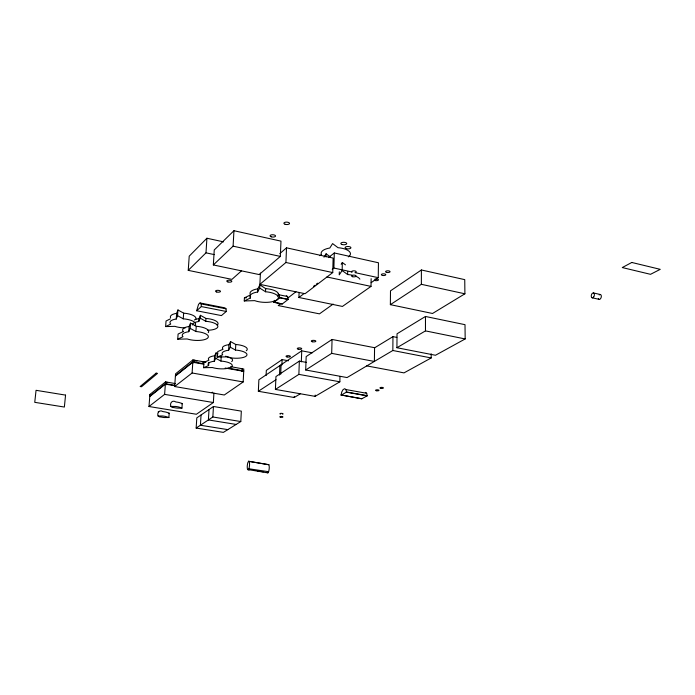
<?xml version="1.0" encoding="UTF-8"?>
<svg xmlns="http://www.w3.org/2000/svg" width="695" height="695" viewBox="0 0 695 695"><rect width="100%" height="100%" fill="white"/><g stroke="black" fill="none" stroke-linecap="round" stroke-linejoin="round"><path stroke-width="1.04" d="M390.364 304.662L421.37 284.316L421.387 269.981L464.747 279.642L464.903 293.803L432.525 313.48L390.364 304.662L390.494 290.849L421.387 269.981M396.923 347.726L397.036 333.791L425.47 316.468L465.007 324.678L465.172 338.952L435.478 355.267L396.923 347.726L425.47 330.889L465.172 338.952M305.713 370.001L331.689 353.364L374.379 361.452L374.579 347.7L332.062 339.455L306.165 356.578L305.713 370.001L347.057 377.559L392.84 350.497L392.962 336.641L396.828 337.405M157.913 416.01L162.639 415.984A14.03 3.875 3.9 0 1 165.645 416.47L168.885 417.521L164.168 417.547A14.256 4.005 3.8 0 1 161.179 417.061C155.315 417.582 157.687 408.286 162.96 411.605A14.013 3.909 3.9 0 1 165.957 412.092L169.198 413.16L168.885 417.521M158.234 411.57L158.755 411.97M371.165 282.674L378.245 277.67L378.445 262.771L334.295 252.971L328.431 257.61M299.076 292.969L298.911 297.495L342.444 306.434L371.017 286.401L371.139 278.669M351.835 275.124A14.995 5.795 1.1 0 0 347.639 274.551L347.7 271.563M339.316 271.849L339.247 274.829L342.149 270.546L342.34 262.528L345.467 264.847M306.565 362.434L299.345 361.096L275.95 376.568L275.411 389.409L315.139 396.358L339.855 381.798L339.977 376.534M331.689 353.364L332.062 339.455M332.219 269.339L333.895 268.044L334.295 252.971M260.425 273.057L259.887 284.359L305.07 293.707L332.74 272.579L333.122 258.088L286.514 247.828L279.816 253.614M326.016 256.95L326.111 253.788L329.951 256.62M315.139 396.358L315.183 395.081M301.335 361.869L301.726 350.827L312.22 352.808M301.726 350.827L258.879 379.765L258.349 391.285L294.202 397.505L294.246 396.358M275.411 389.409L298.876 374.379L299.345 361.096M169.198 413.221L168.485 413.421M279.503 375.083L279.885 365.579M280.711 374.284L281.093 364.762M281.901 364.918L282.118 359.602L288.486 360.783M259.887 284.359L285.932 262.493L286.514 247.828M280.328 256.42L280.971 241.139L233.954 230.714L214.251 249.957L213.339 264.943L259.174 274.568L280.328 256.42L233.094 246.169L213.339 264.943M182.272 403.621L181.916 408.191L177.112 408.095A14.63 4.222 3.7 0 1 174.054 407.591C168.008 408.139 170.475 398.452 175.913 401.971A14.378 4.127 3.8 0 1 178.971 402.474L182.229 403.517L181.777 403.847M266.098 375.578L266.324 370.392L282.118 359.602M265.525 291.761L265.672 288.607L259.878 284.881L257.767 288.859A14.274 5.352 2.6 0 0 250.6 294.871L244.414 297.86L244.258 300.952L254.691 300.64A14.291 5.325 2.6 0 0 277.218 299.649A14.291 5.325 2.6 0 0 265.525 291.761L259.73 288.06L259.878 284.881M244.258 300.952L250.435 297.981A14.291 5.325 2.6 0 1 257.619 292.013L257.767 288.859M240.8 421.544L241.33 411.136L213.461 406.497L196.807 417.869L196.164 428.059L223.39 432.377L240.8 421.544L212.844 416.983L196.164 428.059M205.051 362.069L192.941 359.897L175.566 373.823L174.671 386.542L224.285 394.995L243.172 381.955L243.737 370.895L227.951 368.072M250.443 297.981L250.539 295.905M217.431 357.056L226.509 356.856A12.467 4.101 3.1 0 0 246.065 356.214A12.467 4.101 3.1 0 0 235.483 350.054L235.779 344.494L230.566 341.592L228.933 344.659L228.62 350.211A12.467 4.101 3.1 0 0 222.678 354.789L217.431 357.056L217.752 351.583L222.991 349.29M233.094 246.169L233.954 230.714M228.62 350.211L230.262 347.179L230.566 341.592M217.813 353.807L216.093 352.886L214.59 355.797A12.128 3.935 3.3 0 0 208.96 360.184L203.939 362.364L203.609 367.707L212.427 367.533A12.145 3.892 3.3 0 0 231.426 366.943A12.145 3.892 3.3 0 0 220.94 361.079L221.201 356.552M209.021 409.529L208.396 419.936L236.152 424.428M203.609 367.707L208.63 365.561A12.145 3.892 3.3 0 1 214.277 361.218L214.59 355.797M214.277 361.218L215.771 358.342L216.093 352.886M175.435 383.597L165.54 381.894L149.929 394.413L148.982 406.514L196.398 414.255L213.365 402.535L213.921 393.066M212.844 416.983L213.461 406.497M208.639 365.561L208.83 362.338M207.631 330.247A12.797 4.465 3.6 0 0 217.848 326.103A12.797 4.465 3.6 0 0 205.79 321.298L205.972 318.449L200.429 315.313L198.961 318.649L198.787 321.49A12.797 4.465 3.6 0 0 192.324 324.999M201.046 414.976L200.403 425.236L227.812 429.623M177.738 339.195L187.181 338.96A13.083 4.457 3.7 0 0 207.527 338.204A13.083 4.457 3.7 0 0 195.912 331.515L196.251 326.285L190.534 323.123L189.109 326.476L188.762 331.697A13.083 4.457 3.7 0 0 182.993 336.701L177.738 339.195L178.094 334.052L183.341 331.532M198.787 321.49L200.247 318.171L200.429 315.313M241.434 270.902L231.921 279.381L188.241 270.355L205.989 252.841L206.919 238.237L223.564 241.86M188.762 331.697L190.187 328.379L190.534 323.123M175.409 376.099L192.784 362.243L192.941 359.897M174.671 386.542L192.107 372.989L192.836 361.791L203.522 363.702M188.241 270.355L189.214 256.168L206.919 238.237M194.774 325.608A12.849 4.483 4 0 0 183.254 318.823L183.645 313.15L177.963 309.97L176.652 313.349L176.252 319.014A12.849 4.483 4 0 0 170.727 324.079L165.636 326.589L166.044 321.012L170.275 318.892M176.252 319.014L177.555 315.669L177.963 309.97M148.982 406.514L164.611 394.369L165.54 381.894M196.642 310.761L198.57 304.271L200.038 302.951L224.885 307.859L226.014 308.806L226.292 311.473L221.41 315.582L196.642 310.761L201.333 306.573L226.292 311.473M286.236 295.722L287.626 296.539L288.025 299.51L282.24 303.993L273.986 302.325L274.308 300.362M273.986 302.325L279.703 297.816L279.32 294.836L277.957 294.028M341.158 394.986L341.723 392.023L343.078 389.617L344.711 388.679L345.997 389.582L366.699 393.283L367.142 395.855L361.791 398.774L341.158 394.986L361.791 398.774M341.184 395.134L346.414 392.162L345.997 389.582M257.619 292.013L259.73 288.06M248.61 461.289L247.898 462.479A5.977 2.198 -81.5 0 0 247.559 469.49L267.888 472.887L268.609 471.714A5.916 2.25 -81.6 0 0 268.904 464.729L248.61 461.289L268.904 464.729M248.185 469.968L248.897 468.778A5.96 2.181 -81.5 0 0 249.236 461.758M323.983 257.193L326.111 253.788M341.176 264.265L342.34 262.528M170.735 406.419L175.6 406.453A14.395 4.083 3.8 0 1 178.667 406.957L181.968 408.061M166.435 382.511L166.904 382.137L166.27 384.743M193.844 360.575L194.374 360.149L193.688 362.912M149.773 396.167L165.375 383.709L174.958 385.343M175.427 375.682L192.836 361.791M149.764 396.576L165.384 384.127L175.279 385.821M280.754 303.585L278.217 305.557L319.465 313.862L333.157 304.08M287.513 298.32L295.957 291.744M298.911 297.495L304.141 293.49M313.514 286.323L314.878 285.28M316.251 284.229L317.615 283.186M241.851 369.184L242.425 368.776L242.303 371.095L241.738 371.495M212.114 392.562L212.618 392.197M258.349 391.285L276.028 379.687M374.553 347.847L392.962 336.641M294.202 397.505L300.275 393.822M431.187 353.825L431.195 357.951L404.004 372.885L366.725 365.883M319.604 255.647L321.542 254.691A14.665 5.96 1.2 0 1 329.821 248.011L332.584 243.597L338.022 247.698A14.665 5.96 1.2 0 1 348.317 256.872M244.414 297.86L246.499 297.79M165.636 326.589L174.897 326.346A12.849 4.483 4 0 0 185.339 327.849M203.939 362.364L205.894 362.321M248.897 468.778L268.609 471.714M247.559 469.49L249.54 469.785M257.428 470.958L259.391 471.245M261.355 471.54L263.318 471.827M149.929 394.413L151.232 394.63M164.611 394.369L213.365 402.535M192.107 372.989L243.172 381.955M192.784 362.243L203.835 364.215M225.206 368.037L243.676 371.339L243.797 369.028L230.679 366.673M346.449 391.98L367.177 395.672M346.414 392.162L367.142 395.855M194.904 360.766L197.041 361.148M202.375 362.104L204.512 362.486M298.876 374.379L339.855 381.798M392.84 350.497L431.195 357.951M200.038 302.951L201.107 303.889L226.014 308.806M273.96 302.16L282.24 303.993M279.32 294.836L287.626 296.539M279.746 297.59L288.06 299.293M279.703 297.816L288.025 299.51M326.902 276.975L371.017 286.401M205.989 252.841L214.355 254.622M285.932 262.493L332.74 272.579M333.895 268.044L351.844 271.945M355.015 272.631L378.245 277.67M421.37 284.316L464.903 293.803M592.175 297.79L599.09 299.354M593.469 292.96L600.393 294.532M215.771 358.342L220.94 361.079M190.187 328.379L195.912 331.515M230.262 347.179L235.483 350.054M177.555 315.669L183.254 318.823M200.247 318.171L205.79 321.298M365.37 392.38L366.699 393.283M342.149 270.546L347.639 274.551M267.228 472.409L267.888 472.887M201.107 303.889L201.333 306.573M425.47 316.468L425.47 330.889M280.467 414.107A1.572 0.452 2.3 0 1 280.354 413.447A1.572 0.452 2.3 0 1 282.63 413.534A1.572 0.452 2.3 0 1 282.526 414.185M235.779 344.494A12.449 4.144 3.1 0 1 246.291 350.749M222.739 348.968A12.449 4.144 3.1 0 1 228.933 344.659M196.251 326.285A13.066 4.5 3.7 0 1 208.257 332.618M183.037 331.176A13.066 4.5 3.7 0 1 189.109 326.476M205.972 318.449A12.788 4.483 3.6 0 1 217.144 325.217M194.322 319.987A12.788 4.483 3.6 0 1 198.961 318.649M183.645 313.15A12.831 4.535 4 0 1 195.669 319.405M170.605 317.771A12.831 4.535 4 0 1 176.652 313.349M351.965 272.119A2.259 0.886 0.9 0 1 352.713 270.946A2.259 0.886 0.9 0 1 355.744 271.206A2.259 0.886 0.9 0 1 355.388 272.405M355.553 276.184A14.995 5.795 1.1 0 1 359.871 279.164M374.935 279.138A2.207 0.851 0.5 0 1 378.115 279.381A2.207 0.851 0.5 0 1 377.324 280.58A2.207 0.851 0.5 0 1 374.266 280.172M599.194 294.949A2.502 1.494 -75 0 1 601.21 295.462A2.502 1.494 -75 0 1 600.384 298.85A2.502 1.494 -75 0 1 598.317 298.537M265.672 288.607A14.274 5.352 2.6 0 1 277.861 296.044M225.528 356.222A12.128 3.935 3.3 0 1 231.67 361.608M65.556 395.108L64.366 407.044L34.75 402.336L36.053 390.312L65.556 395.108M156.123 373.154L140.138 386.524L141.493 386.75L157.522 373.397L156.123 373.154M631.798 262.467L622.26 267.558L650.52 274.317L660.25 269.347L631.798 262.467M280.493 417.243A1.572 0.443 2.3 0 0 282.935 417A1.572 0.443 2.3 0 0 280.684 416.479A1.572 0.443 2.3 0 0 280.493 417.243M312.385 341.758A2.294 0.782 1.8 0 0 315.86 341.21A2.294 0.782 1.8 0 0 312.472 340.411A2.294 0.782 1.8 0 0 312.385 341.758M298.277 349.229A2.233 0.747 2 0 0 301.726 348.751A2.233 0.747 2 0 0 298.485 347.943A2.233 0.747 2 0 0 298.277 349.229M287.035 356.935A2.198 0.721 2.2 0 0 290.414 356.474A2.198 0.721 2.2 0 0 287.209 355.692A2.198 0.721 2.2 0 0 287.035 356.935M352.573 276.697A2.259 0.877 0.9 0 0 356.101 276.08A2.259 0.877 0.9 0 0 352.869 275.177A2.259 0.877 0.9 0 0 352.573 276.697M342.183 244.544A2.962 1.225 1 0 0 346.744 243.632A2.962 1.225 1 0 0 342.427 242.425A2.962 1.225 1 0 0 342.183 244.544M346.414 248.68A2.936 1.208 0.9 0 0 350.932 247.785A2.936 1.208 0.9 0 0 346.666 246.603A2.936 1.208 0.9 0 0 346.414 248.68M386.681 272.431A2.241 0.877 0.2 0 0 390.06 271.693A2.241 0.877 0.2 0 0 386.707 270.911A2.241 0.877 0.2 0 0 386.681 272.431M382.441 275.42A2.224 0.869 0.3 0 0 385.794 274.69A2.224 0.869 0.3 0 0 382.459 273.917A2.224 0.869 0.3 0 0 382.441 275.42M380.712 388.331A1.746 0.539 0.9 0 0 383.44 387.966A1.746 0.539 0.9 0 0 380.938 387.41A1.746 0.539 0.9 0 0 380.712 388.331M376.316 390.729A1.738 0.53 1 0 0 379.018 390.373A1.738 0.53 1 0 0 376.525 389.826A1.738 0.53 1 0 0 376.316 390.729M227.96 281.944A2.537 0.973 3.3 0 0 231.835 281.336A2.537 0.973 3.3 0 0 228.108 280.267A2.537 0.973 3.3 0 0 227.96 281.944M216.71 291.987A2.485 0.93 3.5 0 0 220.489 291.413A2.485 0.93 3.5 0 0 216.814 290.38A2.485 0.93 3.5 0 0 216.71 291.987M593.626 297.078A2.511 1.486 -75 0 0 593.6 292.995A2.511 1.486 -75 0 0 591.254 296.044A2.511 1.486 -75 0 0 593.626 297.078M285.115 224.285A2.841 1.216 2.2 0 0 289.537 223.512A2.841 1.216 2.2 0 0 285.48 222.2A2.841 1.216 2.2 0 0 285.115 224.285M271.25 236.813A2.771 1.164 2.5 0 0 275.55 236.083A2.771 1.164 2.5 0 0 271.563 234.823A2.771 1.164 2.5 0 0 271.25 236.813"/></g></svg>
